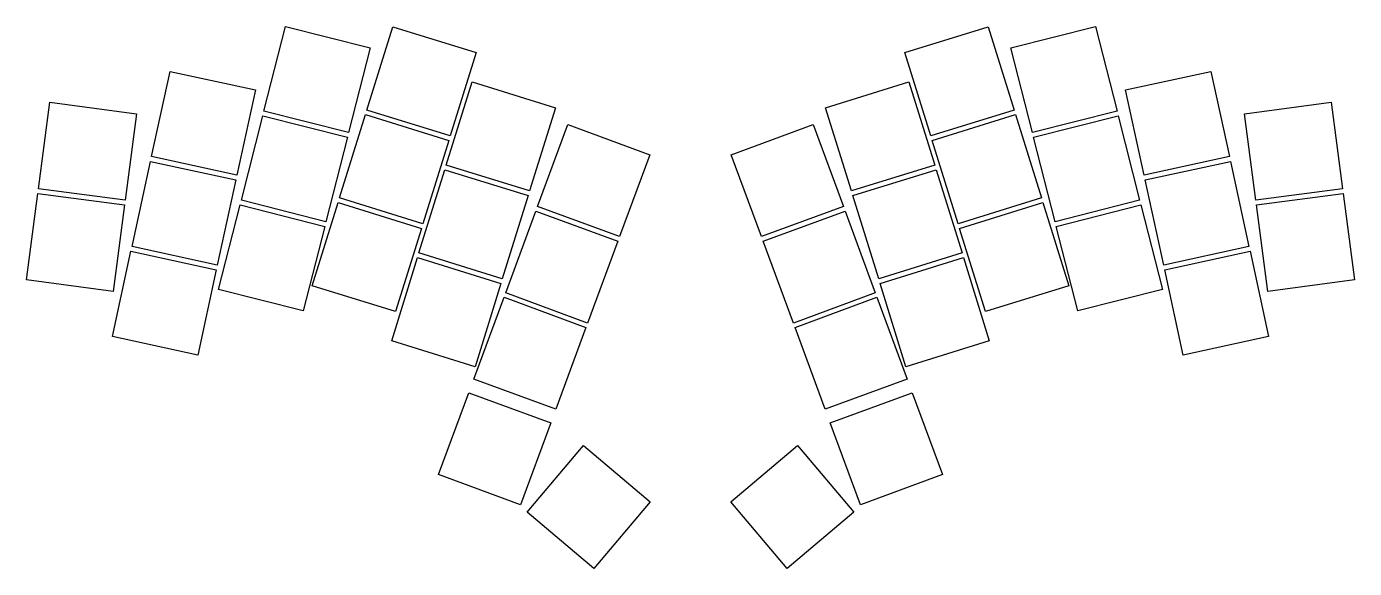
# Model space of a CAD drawing. Header units: millimetres. Extents: x -8 to 266, y -48 to 63.
import ezdxf

# ---------------------------------------------------------------- set-up
doc = ezdxf.new("R2010")
doc.units = ezdxf.units.MM

msp = doc.modelspace()

# ---------------------------------------------------------------- linework, layer by layer
for p, q in [((41.36, 45.96), (45.8, 63.41)), ((45.8, 63.41), (63.24, 58.98)), ((62.6, 46.17), (67.94, 63.37)), ((67.94, 63.37), (85.13, 58.03)), ((173.55, 58.03), (190.74, 63.37)), ((190.74, 63.37), (196.08, 46.17)), ((195.44, 58.98), (212.88, 63.41)), ((212.88, 63.41), (217.32, 45.96)), ((63.24, 58.98), (58.81, 41.53)), ((85.13, 58.03), (79.79, 40.84)), ((178.89, 40.84), (173.55, 58.03)), ((199.87, 41.53), (195.44, 58.98)), ((18.17, 36.56), (21.99, 54.15)), ((21.99, 54.15), (39.58, 50.33)), ((219.1, 50.33), (236.69, 54.15)), ((236.69, 54.15), (240.51, 36.56)), ((39.58, 50.33), (35.76, 32.74)), ((78.97, 34.81), (84.3, 52)), ((84.3, 52), (101.49, 46.66)), ((157.19, 46.66), (174.38, 52)), ((174.38, 52), (179.71, 34.81)), ((222.92, 32.74), (219.1, 50.33)), ((-5.14, 29.93), (-2.79, 47.77)), ((-2.79, 47.77), (15.06, 45.42)), ((101.49, 46.66), (96.16, 29.47)), ((162.52, 29.47), (157.19, 46.66)), ((243.62, 45.42), (261.47, 47.77)), ((261.47, 47.77), (263.82, 29.93)), ((15.06, 45.42), (12.71, 27.58)), ((36.69, 27.55), (41.12, 44.99)), ((41.12, 44.99), (58.56, 40.56)), ((58.81, 41.53), (41.36, 45.96)), ((56.97, 28.03), (62.3, 45.22)), ((62.3, 45.22), (79.49, 39.88)), ((79.79, 40.84), (62.6, 46.17)), ((196.08, 46.17), (178.89, 40.84)), ((179.19, 39.88), (196.38, 45.22)), ((196.38, 45.22), (201.71, 28.03)), ((217.32, 45.96), (199.87, 41.53)), ((200.12, 40.56), (217.56, 44.99)), ((217.56, 44.99), (221.99, 27.55)), ((245.97, 27.58), (243.62, 45.42)), ((97.81, 26.27), (104.04, 43.16)), ((104.04, 43.16), (120.93, 36.93)), ((137.75, 36.93), (154.64, 43.16)), ((154.64, 43.16), (160.87, 26.27)), ((58.56, 40.56), (54.13, 23.12)), ((79.49, 39.88), (74.16, 22.69)), ((184.52, 22.69), (179.19, 39.88)), ((204.55, 23.12), (200.12, 40.56)), ((35.76, 32.74), (18.17, 36.56)), ((120.93, 36.93), (114.7, 20.04)), ((143.98, 20.04), (137.75, 36.93)), ((240.51, 36.56), (222.92, 32.74)), ((14.14, 17.99), (17.95, 35.58)), ((17.95, 35.58), (35.54, 31.76)), ((73.33, 16.67), (78.67, 33.86)), ((78.67, 33.86), (95.86, 28.52)), ((96.16, 29.47), (78.97, 34.81)), ((179.71, 34.81), (162.52, 29.47)), ((162.82, 28.52), (180.01, 33.86)), ((180.01, 33.86), (185.35, 16.67)), ((223.14, 31.76), (240.73, 35.58)), ((240.73, 35.58), (244.54, 17.99)), ((35.54, 31.76), (31.73, 14.17)), ((226.95, 14.17), (223.14, 31.76)), ((-7.62, 11.09), (-5.27, 28.94)), ((-5.27, 28.94), (12.58, 26.59)), ((12.71, 27.58), (-5.14, 29.93)), ((54.13, 23.12), (36.69, 27.55)), ((74.16, 22.69), (56.97, 28.03)), ((95.86, 28.52), (90.52, 11.33)), ((168.16, 11.33), (162.82, 28.52)), ((201.71, 28.03), (184.52, 22.69)), ((221.99, 27.55), (204.55, 23.12)), ((263.82, 29.93), (245.97, 27.58)), ((246.1, 26.59), (263.95, 28.94)), ((263.95, 28.94), (266.3, 11.09)), ((12.58, 26.59), (10.23, 8.74)), ((32.01, 9.13), (36.44, 26.58)), ((36.44, 26.58), (53.89, 22.15)), ((51.33, 9.88), (56.67, 27.07)), ((56.67, 27.07), (73.86, 21.74)), ((91.23, 8.44), (97.46, 25.33)), ((97.46, 25.33), (114.35, 19.1)), ((114.7, 20.04), (97.81, 26.27)), ((160.87, 26.27), (143.98, 20.04)), ((144.33, 19.1), (161.22, 25.33)), ((161.22, 25.33), (167.45, 8.44)), ((184.82, 21.74), (202.01, 27.07)), ((202.01, 27.07), (207.35, 9.88)), ((204.79, 22.15), (222.24, 26.58)), ((222.24, 26.58), (226.67, 9.13)), ((248.45, 8.74), (246.1, 26.59)), ((53.89, 22.15), (49.46, 4.7)), ((209.22, 4.7), (204.79, 22.15)), ((73.86, 21.74), (68.52, 4.55)), ((190.16, 4.55), (184.82, 21.74)), ((10.1, -0.58), (13.92, 17.01)), ((13.92, 17.01), (31.51, 13.19)), ((31.73, 14.17), (14.14, 17.99)), ((90.52, 11.33), (73.33, 16.67)), ((114.35, 19.1), (108.12, 2.21)), ((150.56, 2.21), (144.33, 19.1)), ((185.35, 16.67), (168.16, 11.33)), ((244.54, 17.99), (226.95, 14.17)), ((227.17, 13.19), (244.76, 17.01)), ((244.76, 17.01), (248.58, -0.58)), ((67.7, -1.48), (73.04, 15.71)), ((73.04, 15.71), (90.23, 10.37)), ((168.45, 10.37), (185.64, 15.71)), ((185.64, 15.71), (190.98, -1.48)), ((10.23, 8.74), (-7.62, 11.09)), ((31.51, 13.19), (27.69, -4.4)), ((230.99, -4.4), (227.17, 13.19)), ((266.3, 11.09), (248.45, 8.74)), ((49.46, 4.7), (32.01, 9.13)), ((68.52, 4.55), (51.33, 9.88)), ((90.23, 10.37), (84.89, -6.82)), ((108.12, 2.21), (91.23, 8.44)), ((167.45, 8.44), (150.56, 2.21)), ((173.79, -6.82), (168.45, 10.37)), ((207.35, 9.88), (190.16, 4.55)), ((226.67, 9.13), (209.22, 4.7)), ((84.66, -9.38), (90.89, 7.51)), ((90.89, 7.51), (107.78, 1.28)), ((150.9, 1.28), (167.79, 7.51)), ((167.79, 7.51), (174.02, -9.38)), ((107.78, 1.28), (101.55, -15.61)), ((157.13, -15.61), (150.9, 1.28)), ((27.69, -4.4), (10.1, -0.58)), ((84.89, -6.82), (67.7, -1.48)), ((190.98, -1.48), (173.79, -6.82)), ((248.58, -0.58), (230.99, -4.4)), ((101.55, -15.61), (84.66, -9.38)), ((174.02, -9.38), (157.13, -15.61)), ((77.39, -29.08), (83.62, -12.2)), ((83.62, -12.2), (100.51, -18.43)), ((158.17, -18.43), (175.06, -12.2)), ((175.06, -12.2), (181.29, -29.08)), ((100.51, -18.43), (94.28, -35.31)), ((164.4, -35.31), (158.17, -18.43)), ((95.67, -36.83), (107.3, -23.09)), ((107.3, -23.09), (121.04, -34.72)), ((137.64, -34.72), (151.38, -23.09)), ((151.38, -23.09), (163.01, -36.83)), ((94.28, -35.31), (77.39, -29.08)), ((181.29, -29.08), (164.4, -35.31)), ((121.04, -34.72), (109.41, -48.46)), ((149.27, -48.46), (137.64, -34.72)), ((109.41, -48.46), (95.67, -36.83)), ((163.01, -36.83), (149.27, -48.46))]:
    msp.add_line(p, q)

doc.saveas('drawing.dxf')
